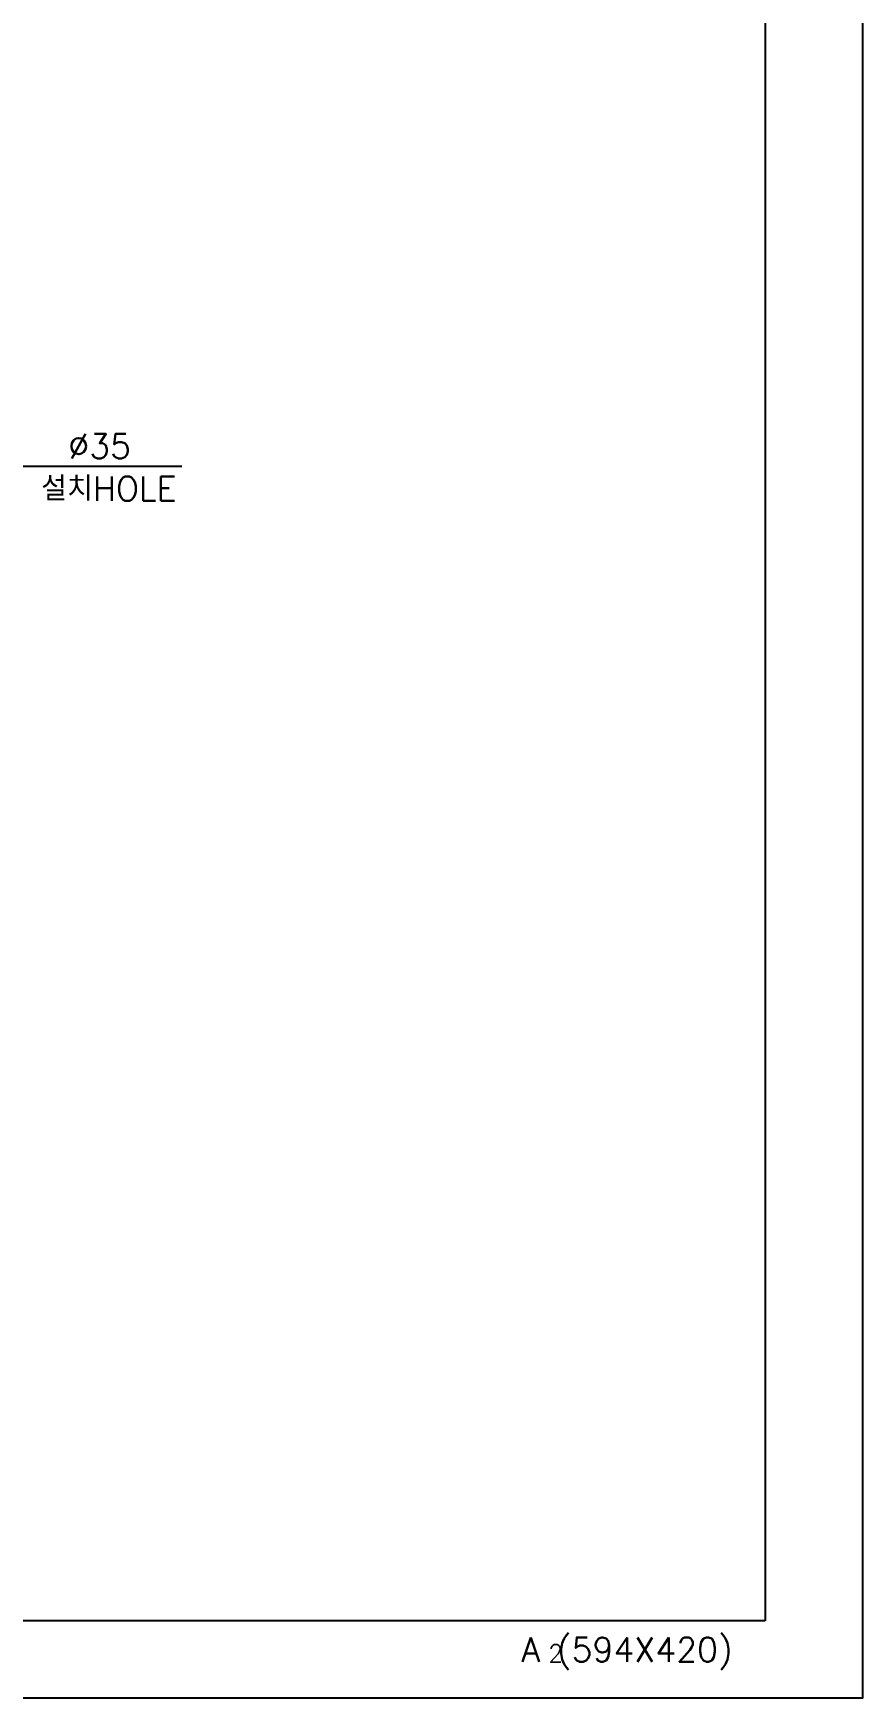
# Model space of a CAD drawing. Extents: x 7342 to 7936, y -141 to 279.
# Drawn here: x 7816.7 to 7935.7, y -141.1 to 97.5 of the extents above; entities that cross this region are included whole.
import ezdxf

# ---------------------------------------------------------------- set-up
doc = ezdxf.new("R2010")
doc.units = 0
doc.header["$LTSCALE"] = 7
doc.header["$MEASUREMENT"] = 0
doc.layers.get('0').update_dxf_attribs({"color": 2, "linetype": 'CONTINUOUS'})
for name, color, linetype in [('D', 2, 'CONTINUOUS'), ('DWG', 7, 'CONTINUOUS'), ('TXT', 5, 'CONTINUOUS')]:
    doc.layers.add(name, color=color, linetype=linetype)
doc.styles.add('GHS', font='ROMANS.shx', dxfattribs={"bigfont": 'GHS.shx'})

# ---------------------------------------------------------------- blocks, each defined once
blk = doc.blocks.new('E-2')
at = {"layer": 'DWG', "style": 'GHS'}
for s, height, p in [('A (594X420)', 3.5, (544.11, 3.96)), ('2', 2.5, (547.97, 3.92))]:
    blk.add_text(s, height=height, dxfattribs=at).set_placement(p)

msp = doc.modelspace()

# ---------------------------------------------------------------- linework, layer by layer
at = {"linetype": 'Continuous'}
msp.add_lwpolyline([(7341.66, -141.1), (7935.66, -141.1), (7935.66, 278.9), (7341.66, 278.9)], close=True, dxfattribs=at)
at = {"layer": 'D'}
msp.add_line((7809.91, 35.43), (7838.02, 35.43), dxfattribs=at)
at = {"layer": 'TXT', "color": 4}
msp.add_line((7921.66, 259.9), (7921.66, -130.1), dxfattribs=at)
at = {"layer": 'TXT', "color": 4, "linetype": 'Continuous'}
msp.add_line((7921.66, -130.1), (7367.66, -130.1), dxfattribs=at)

# ---------------------------------------------------------------- block references
at = {"layer": 'DWG'}
msp.add_blockref('E-2', (7342.61, -139.91), dxfattribs=at)

# ---------------------------------------------------------------- texts
at = {"layer": 'D', "char_height": 3.5, "attachment_point": 5, "style": 'GHS'}
for s, insert in [('%%C35', (7826.26, 38.29)), ('\\A1;설치HOLE', (7827.58, 32.2))]:
    msp.add_mtext(s, dxfattribs=dict(at, insert=insert))

doc.saveas('drawing.dxf')
